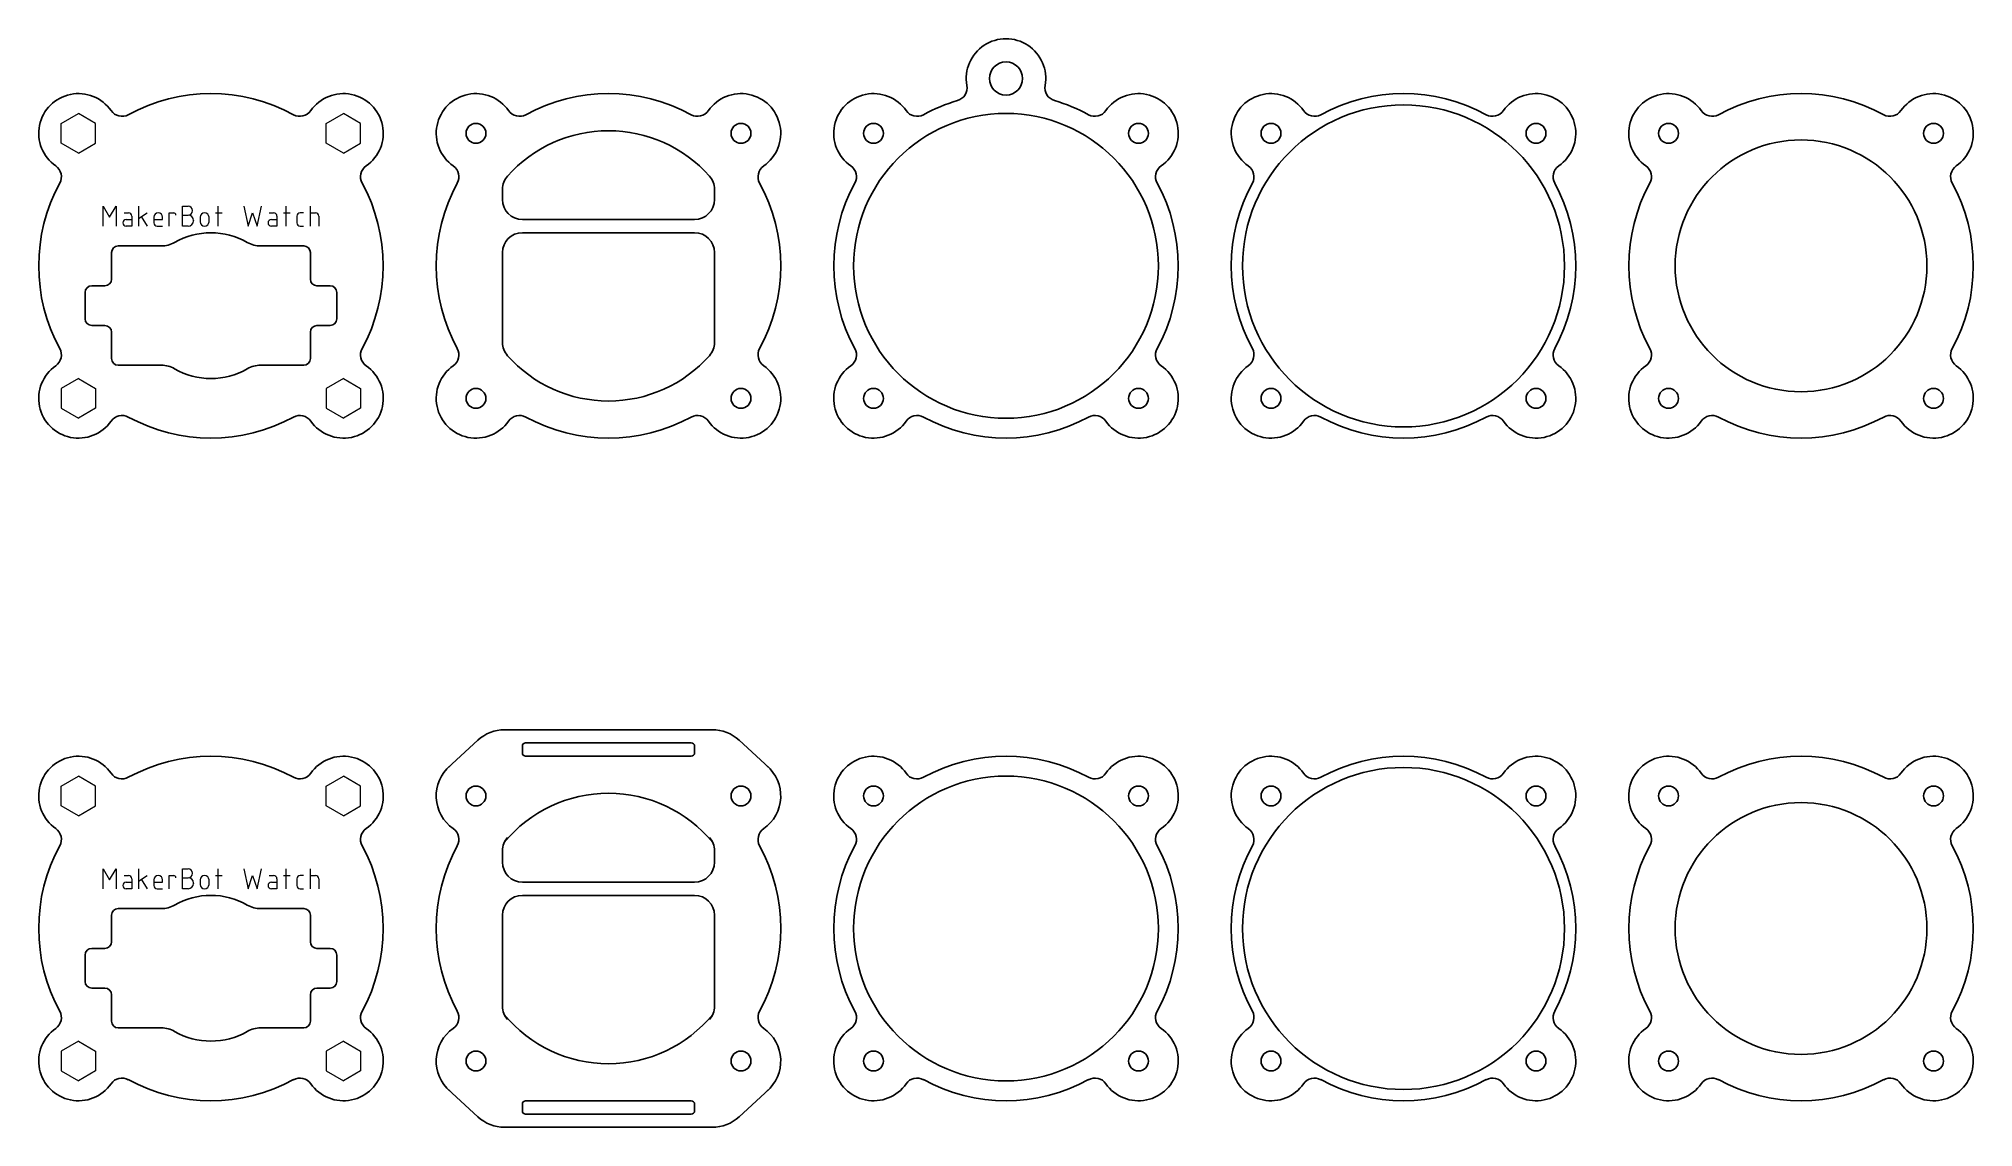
# Model space of a CAD drawing. Header units: millimetres. Extents: x -146 to 146, y -82 to 82.
import ezdxf

# ---------------------------------------------------------------- set-up
doc = ezdxf.new("R2010")
doc.units = ezdxf.units.MM
doc.layers.get('0').update_dxf_attribs({"linetype": 'CONTINUOUS', "lineweight": 25, "true_color": 0x000000})
doc.layers.add('Etch', color=4, linetype='CONTINUOUS', lineweight=0, true_color=0x00ffff)
doc.layers.add('writing', color=1, linetype='CONTINUOUS', lineweight=0, true_color=0xff0000)

# ---------------------------------------------------------------- blocks, each defined once
blk = doc.blocks.new('m3nuthead')
for p, q in [((-2.59, 1.5), (0, 2.99)), ((2.59, 1.5), (0, 2.99)), ((-2.59, -1.5), (-2.59, 1.5)), ((2.59, -1.5), (2.59, 1.5)), ((0, -2.99), (-2.59, -1.5)), ((0, -2.99), (2.59, -1.5))]:
    blk.add_line(p, q)

msp = doc.modelspace()

# ---------------------------------------------------------------- linework, layer by layer
for p, q in [((-76, 59.42), (-76, 57.86)), ((-44, 59.42), (-44, 57.86)), ((-73, 54.86), (-47, 54.86)), ((-73, 52.86), (-47, 52.86)), ((-135, 49.86), (-135, 45.86)), ((-127.48, 50.86), (-134, 50.86)), ((-106, 50.86), (-112.52, 50.86)), ((-105, 49.86), (-105, 45.86)), ((-76, 49.86), (-76, 36.29)), ((-44, 49.86), (-44, 36.29)), ((-139, 43.86), (-139, 39.86)), ((-136, 44.86), (-138, 44.86)), ((-136, 44.86), (-138, 44.86)), ((-104, 44.86), (-102, 44.86)), ((-104, 44.86), (-102, 44.86)), ((-101, 43.86), (-101, 39.86)), ((-138, 38.86), (-136, 38.86)), ((-102, 38.86), (-104, 38.86)), ((-135, 37.86), (-135, 33.86)), ((-105, 37.86), (-105, 33.86)), ((-134, 32.86), (-127.48, 32.86)), ((-112.52, 32.86), (-106, 32.86)), ((-75.66, -22.14), (-44.34, -22.14)), ((-84.24, -27.9), (-79.72, -23.73)), ((-73, -24.64), (-73, -25.64)), ((-47.5, -24.14), (-72.5, -24.14)), ((-72.5, -26.14), (-47.5, -26.14)), ((-47, -25.64), (-47, -24.64)), ((-40.28, -23.73), (-35.76, -27.9)), ((-76, -40.4), (-76, -42.14)), ((-44, -40.4), (-44, -42.14)), ((-73, -45.14), (-47, -45.14)), ((-127.48, -49.14), (-134, -49.14)), ((-106, -49.14), (-112.52, -49.14)), ((-73, -47.14), (-47, -47.14)), ((-135, -50.14), (-135, -54.14)), ((-105, -50.14), (-105, -54.14)), ((-76, -50.14), (-76, -63.88)), ((-44, -50.14), (-44, -63.88)), ((-136, -55.14), (-138, -55.14)), ((-136, -55.14), (-138, -55.14)), ((-104, -55.14), (-102, -55.14)), ((-104, -55.14), (-102, -55.14)), ((-139, -56.14), (-139, -60.14)), ((-101, -56.14), (-101, -60.14)), ((-138, -61.14), (-136, -61.14)), ((-102, -61.14), (-104, -61.14)), ((-135, -62.14), (-135, -66.14)), ((-105, -62.14), (-105, -66.14)), ((-134, -67.14), (-127.48, -67.14)), ((-112.52, -67.14), (-106, -67.14)), ((-84.24, -76.38), (-79.72, -80.55)), ((-73, -79.64), (-73, -78.64)), ((-72.5, -78.14), (-47.5, -78.14)), ((-47, -78.64), (-47, -79.64)), ((-40.28, -80.55), (-35.76, -76.38)), ((-47.5, -80.14), (-72.5, -80.14)), ((-75.66, -82.14), (-44.34, -82.14))]:
    msp.add_line(p, q)
for centre, radius in [((0, 76.14), 2.5), ((0, 47.86), 23), ((60, 47.86), 24.3), ((-80, 67.86), 1.5), ((-40, 67.86), 1.5), ((-20, 67.86), 1.5), ((20, 67.86), 1.5), ((40, 67.86), 1.5), ((80, 67.86), 1.5), ((100, 67.86), 1.5), ((140, 67.86), 1.5), ((120, 47.86), 19), ((-80, 27.86), 1.5), ((-40, 27.86), 1.5), ((-20, 27.86), 1.5), ((20, 27.86), 1.5), ((40, 27.86), 1.5), ((80, 27.86), 1.5), ((100, 27.86), 1.5), ((140, 27.86), 1.5), ((0, -52.14), 23), ((60, -52.14), 24.3), ((-80, -32.14), 1.5), ((-40, -32.14), 1.5), ((-20, -32.14), 1.5), ((20, -32.14), 1.5), ((40, -32.14), 1.5), ((80, -32.14), 1.5), ((100, -32.14), 1.5), ((140, -32.14), 1.5), ((120, -52.14), 19), ((-80, -72.14), 1.5), ((-40, -72.14), 1.5), ((-20, -72.14), 1.5), ((20, -72.14), 1.5), ((40, -72.14), 1.5), ((80, -72.14), 1.5), ((100, -72.14), 1.5), ((140, -72.14), 1.5)]:
    msp.add_circle(centre, radius)
for centre, radius, start, end in [((0, 76.14), 6, 349.8179, 190.1821), ((-140, 67.86), 6, 34.8179, 235.1821), ((-120, 47.86), 26, 61.3327, 118.6673), ((-100, 67.86), 6, 304.8179, 145.1821), ((-80, 67.86), 6, 34.8179, 235.1821), ((-60, 47.86), 26, 61.3327, 118.6673), ((-40, 67.86), 6, 304.8179, 145.1821), ((-20, 67.86), 6, 34.8179, 235.1821), ((-7.87, 74.73), 2, 286.3327, 10.1821), ((7.87, 74.73), 2, 169.8179, 253.6673), ((20, 67.86), 6, 304.8179, 145.1821), ((40, 67.86), 6, 34.8179, 235.1821), ((60, 47.86), 26, 61.3327, 118.6673), ((80, 67.86), 6, 304.8179, 145.1821), ((100, 67.86), 6, 34.8179, 235.1821), ((120, 47.86), 26, 61.3327, 118.6673), ((140, 67.86), 6, 304.8179, 145.1821), ((-133.43, 72.43), 2, 214.8179, 298.6673), ((-106.57, 72.43), 2, 241.3327, 325.1821), ((-73.43, 72.43), 2, 214.8179, 298.6673), ((-46.57, 72.43), 2, 241.3327, 325.1821), ((-13.43, 72.43), 2, 214.8179, 298.6673), ((0, 47.86), 26, 106.3327, 118.6673), ((0, 47.86), 26, 61.3327, 73.6673), ((13.43, 72.43), 2, 241.3327, 325.1821), ((46.57, 72.43), 2, 214.8179, 298.6673), ((73.43, 72.43), 2, 241.3327, 325.1821), ((106.57, 72.43), 2, 214.8179, 298.6673), ((133.43, 72.43), 2, 241.3327, 325.1821), ((-60, 47.86), 20.4, 41.6579, 138.3421), ((-144.57, 61.29), 2, 331.3327, 55.1821), ((-95.43, 61.29), 2, 124.8179, 208.6673), ((-84.57, 61.29), 2, 331.3327, 55.1821), ((-73, 59.42), 3, 138.3421, 180), ((-47, 59.42), 3, 0, 41.6579), ((-35.43, 61.29), 2, 124.8179, 208.6673), ((-24.57, 61.29), 2, 331.3327, 55.1821), ((24.57, 61.29), 2, 124.8179, 208.6673), ((35.43, 61.29), 2, 331.3327, 55.1821), ((84.57, 61.29), 2, 124.8179, 208.6673), ((95.43, 61.29), 2, 331.3327, 55.1821), ((144.57, 61.29), 2, 124.8179, 208.6673), ((-120, 47.86), 26, 151.3327, 208.6673), ((-120, 47.86), 26, 331.3327, 28.6673), ((-60, 47.86), 26, 151.3327, 208.6673), ((-60, 47.86), 26, 331.3327, 28.6673), ((0, 47.86), 26, 151.3327, 208.6673), ((0, 47.86), 26, 331.3327, 28.6673), ((60, 47.86), 26, 151.3327, 208.6673), ((60, 47.86), 26, 331.3327, 28.6673), ((120, 47.86), 26, 151.3327, 208.6673), ((120, 47.86), 26, 331.3327, 28.6673), ((-73, 57.86), 3, 180, 270), ((-47, 57.86), 3, 270, 0), ((-120, 41.86), 11, 60.0736, 119.9264), ((-73, 49.86), 3, 90, 180), ((-47, 49.86), 3, 0, 90), ((-134, 49.86), 1, 90, 180), ((-127.48, 54.86), 4, 270, 299.9264), ((-112.52, 54.86), 4, 240.0736, 270), ((-106, 49.86), 1, 0, 90), ((-138, 43.86), 1, 90, 180), ((-136, 45.86), 1, 270, 0), ((-104, 45.86), 1, 180, 270), ((-102, 43.86), 1, 360, 90), ((-138, 39.86), 1, 180, 270), ((-136, 37.86), 1, 0, 90), ((-104, 37.86), 1, 90, 180), ((-102, 39.86), 1, 270, 360), ((-144.57, 34.43), 2, 304.8179, 28.6673), ((-95.43, 34.43), 2, 151.3327, 235.1821), ((-84.57, 34.43), 2, 304.8179, 28.6673), ((-73, 36.29), 3, 180, 221.6579), ((-47, 36.29), 3, 318.3421, 0), ((-35.43, 34.43), 2, 151.3327, 235.1821), ((-24.57, 34.43), 2, 304.8179, 28.6673), ((24.57, 34.43), 2, 151.3327, 235.1821), ((35.43, 34.43), 2, 304.8179, 28.6673), ((84.57, 34.43), 2, 151.3327, 235.1821), ((95.43, 34.43), 2, 304.8179, 28.6673), ((144.57, 34.43), 2, 151.3327, 235.1821), ((-140, 27.86), 6, 124.8179, 325.1821), ((-134, 33.86), 1, 180, 270), ((-127.48, 28.86), 4, 60.0736, 90), ((-120, 41.86), 11, 240.0736, 299.9264), ((-112.52, 28.86), 4, 90, 119.9264), ((-106, 33.86), 1, 270, 0), ((-100, 27.86), 6, 214.8179, 55.1821), ((-80, 27.86), 6, 124.8179, 325.1821), ((-60, 47.86), 20.4, 221.6579, 318.3421), ((-40, 27.86), 6, 214.8179, 55.1821), ((-20, 27.86), 6, 124.8179, 325.1821), ((20, 27.86), 6, 214.8179, 55.1821), ((40, 27.86), 6, 124.8179, 325.1821), ((80, 27.86), 6, 214.8179, 55.1821), ((100, 27.86), 6, 124.8179, 325.1821), ((140, 27.86), 6, 214.8179, 55.1821), ((-133.43, 23.29), 2, 61.3327, 145.1821), ((-120, 47.86), 26, 241.3327, 298.6673), ((-106.57, 23.29), 2, 34.8179, 118.6673), ((-73.43, 23.29), 2, 61.3327, 145.1821), ((-60, 47.86), 26, 241.3327, 298.6673), ((-46.57, 23.29), 2, 34.8179, 118.6673), ((-13.43, 23.29), 2, 61.3327, 145.1821), ((0, 47.86), 26, 241.3327, 298.6673), ((13.43, 23.29), 2, 34.8179, 118.6673), ((46.57, 23.29), 2, 61.3327, 145.1821), ((60, 47.86), 26, 241.3327, 298.6673), ((73.43, 23.29), 2, 34.8179, 118.6673), ((106.57, 23.29), 2, 61.3327, 145.1821), ((120, 47.86), 26, 241.3327, 298.6673), ((133.43, 23.29), 2, 34.8179, 118.6673), ((-75.66, -28.14), 6, 90, 132.6842), ((-44.34, -28.14), 6, 47.3158, 90), ((-140, -32.14), 6, 34.8179, 235.1821), ((-120, -52.14), 26, 61.3327, 118.6673), ((-100, -32.14), 6, 304.8179, 145.1821), ((-72.5, -24.64), 0.5, 90, 180), ((-72.5, -25.64), 0.5, 180, 270), ((-47.5, -24.64), 0.5, 0, 90), ((-47.5, -25.64), 0.5, 270, 0), ((-20, -32.14), 6, 34.8179, 235.1821), ((0, -52.14), 26, 61.3327, 118.6673), ((20, -32.14), 6, 304.8179, 145.1821), ((40, -32.14), 6, 34.8179, 235.1821), ((60, -52.14), 26, 61.3327, 118.6673), ((80, -32.14), 6, 304.8179, 145.1821), ((100, -32.14), 6, 34.8179, 235.1821), ((120, -52.14), 26, 61.3327, 118.6673), ((140, -32.14), 6, 304.8179, 145.1821), ((-133.43, -27.57), 2, 214.8179, 298.6673), ((-106.57, -27.57), 2, 241.3327, 325.1821), ((-80, -32.14), 6, 130.3684, 235.1821), ((-40, -32.14), 6, 304.8179, 49.6316), ((-13.43, -27.57), 2, 214.8179, 298.6673), ((13.43, -27.57), 2, 241.3327, 325.1821), ((46.57, -27.57), 2, 214.8179, 298.6673), ((73.43, -27.57), 2, 241.3327, 325.1821), ((106.57, -27.57), 2, 214.8179, 298.6673), ((133.43, -27.57), 2, 241.3327, 325.1821), ((-60, -52.14), 20.4, 39.5627, 140.4373), ((-144.57, -38.71), 2, 331.3327, 55.1821), ((-95.43, -38.71), 2, 124.8179, 208.6673), ((-84.57, -38.71), 2, 331.3327, 55.1821), ((-35.43, -38.71), 2, 124.8179, 208.6673), ((-24.57, -38.71), 2, 331.3327, 55.1821), ((24.57, -38.71), 2, 124.8179, 208.6673), ((35.43, -38.71), 2, 331.3327, 55.1821), ((84.57, -38.71), 2, 124.8179, 208.6673), ((95.43, -38.71), 2, 331.3327, 55.1821), ((144.57, -38.71), 2, 124.8179, 208.6673), ((-120, -52.14), 26, 151.3327, 208.6673), ((-120, -52.14), 26, 331.3327, 28.6673), ((-60, -52.14), 26, 151.3327, 208.6673), ((-73, -40.4), 3, 137.9091, 180), ((-47, -40.4), 3, 0, 42.0909), ((-60, -52.14), 26, 331.3327, 28.6673), ((0, -52.14), 26, 151.3327, 208.6673), ((0, -52.14), 26, 331.3327, 28.6673), ((60, -52.14), 26, 151.3327, 208.6673), ((60, -52.14), 26, 331.3327, 28.6673), ((120, -52.14), 26, 151.3327, 208.6673), ((120, -52.14), 26, 331.3327, 28.6673), ((-73, -42.14), 3, 180, 270), ((-47, -42.14), 3, 270, 0), ((-134, -50.14), 1, 90, 180), ((-127.48, -45.14), 4, 270, 299.9264), ((-120, -58.14), 11, 60.0736, 119.9264), ((-112.52, -45.14), 4, 240.0736, 270), ((-106, -50.14), 1, 0, 90), ((-73, -50.14), 3, 90, 180), ((-47, -50.14), 3, 0, 90), ((-138, -56.14), 1, 90, 180), ((-136, -54.14), 1, 270, 0), ((-104, -54.14), 1, 180, 270), ((-102, -56.14), 1, 360, 90), ((-138, -60.14), 1, 180, 270), ((-136, -62.14), 1, 0, 90), ((-104, -62.14), 1, 90, 180), ((-102, -60.14), 1, 270, 360), ((-73, -63.88), 3, 180, 222.0909), ((-47, -63.88), 3, 317.9091, 0), ((-144.57, -65.57), 2, 304.8179, 28.6673), ((-134, -66.14), 1, 180, 270), ((-127.48, -71.14), 4, 60.0736, 90), ((-112.52, -71.14), 4, 90, 119.9264), ((-106, -66.14), 1, 270, 0), ((-95.43, -65.57), 2, 151.3327, 235.1821), ((-84.57, -65.57), 2, 304.8179, 28.6673), ((-60, -52.14), 20.4, 219.5627, 320.4373), ((-35.43, -65.57), 2, 151.3327, 235.1821), ((-24.57, -65.57), 2, 304.8179, 28.6673), ((24.57, -65.57), 2, 151.3327, 235.1821), ((35.43, -65.57), 2, 304.8179, 28.6673), ((84.57, -65.57), 2, 151.3327, 235.1821), ((95.43, -65.57), 2, 304.8179, 28.6673), ((144.57, -65.57), 2, 151.3327, 235.1821), ((-140, -72.14), 6, 124.8179, 325.1821), ((-120, -58.14), 11, 240.0736, 299.9264), ((-100, -72.14), 6, 214.8179, 55.1821), ((-80, -72.14), 6, 124.8179, 229.6316), ((-40, -72.14), 6, 310.3684, 55.1821), ((-20, -72.14), 6, 124.8179, 325.1821), ((20, -72.14), 6, 214.8179, 55.1821), ((40, -72.14), 6, 124.8179, 325.1821), ((80, -72.14), 6, 214.8179, 55.1821), ((100, -72.14), 6, 124.8179, 325.1821), ((140, -72.14), 6, 214.8179, 55.1821), ((-133.43, -76.71), 2, 61.3327, 145.1821), ((-120, -52.14), 26, 241.3327, 298.6673), ((-106.57, -76.71), 2, 34.8179, 118.6673), ((-13.43, -76.71), 2, 61.3327, 145.1821), ((0, -52.14), 26, 241.3327, 298.6673), ((13.43, -76.71), 2, 34.8179, 118.6673), ((46.57, -76.71), 2, 61.3327, 145.1821), ((60, -52.14), 26, 241.3327, 298.6673), ((73.43, -76.71), 2, 34.8179, 118.6673), ((106.57, -76.71), 2, 61.3327, 145.1821), ((120, -52.14), 26, 241.3327, 298.6673), ((133.43, -76.71), 2, 34.8179, 118.6673), ((-72.5, -78.64), 0.5, 90, 180), ((-47.5, -78.64), 0.5, 0, 90), ((-75.66, -76.14), 6, 227.3158, 270), ((-72.5, -79.64), 0.5, 180, 270), ((-47.5, -79.64), 0.5, 270, 0), ((-44.34, -76.14), 6, 270, 312.6842)]:
    msp.add_arc(centre, radius, start, end)
at = {"layer": 'writing'}
for p, q in [((-136.29, 53.86), (-136.29, 56.86)), ((-136.29, 56.86), (-135.29, 55.19)), ((-135.29, 55.19), (-134.29, 56.86)), ((-134.29, 56.86), (-134.29, 53.86)), ((-133.12, 55.86), (-132.46, 55.86)), ((-130.96, 56.86), (-130.96, 53.86)), ((-130.96, 55.02), (-129.62, 55.86)), ((-126.29, 53.86), (-126.29, 55.86)), ((-126.29, 55.86), (-125.62, 55.86)), ((-124.29, 53.86), (-124.29, 56.86)), ((-124.29, 56.86), (-123.46, 56.86)), ((-124.29, 55.52), (-123.43, 55.52)), ((-119.29, 55.86), (-118.29, 55.86)), ((-118.96, 56.86), (-118.96, 53.86)), ((-115.04, 56.86), (-114.38, 53.86)), ((-114.38, 53.86), (-113.71, 55.86)), ((-113.71, 55.86), (-113.04, 53.86)), ((-113.04, 53.86), (-112.38, 56.86)), ((-111.21, 55.86), (-110.54, 55.86)), ((-109.04, 55.86), (-108.04, 55.86)), ((-108.71, 56.86), (-108.71, 53.86)), ((-106.04, 55.86), (-106.54, 55.86)), ((-105.04, 56.86), (-105.04, 53.86)), ((-105.04, 55.86), (-104.21, 55.86)), ((-132.79, 54.86), (-131.96, 54.86)), ((-131.96, 53.86), (-132.79, 53.86)), ((-131.96, 55.36), (-131.96, 53.86)), ((-130.52, 55.3), (-129.62, 53.86)), ((-128.62, 55.19), (-128.62, 54.36)), ((-128.62, 54.86), (-127.29, 54.86)), ((-128.12, 53.86), (-127.29, 53.86)), ((-127.29, 54.86), (-127.29, 55.19)), ((-123.43, 53.86), (-124.29, 53.86)), ((-122.62, 54.72), (-122.62, 54.66)), ((-121.62, 55.19), (-121.62, 54.52)), ((-120.29, 54.52), (-120.29, 55.19)), ((-110.88, 54.86), (-110.04, 54.86)), ((-110.04, 53.86), (-110.88, 53.86)), ((-110.04, 55.36), (-110.04, 53.86)), ((-107.04, 55.36), (-107.04, 54.36)), ((-106.54, 53.86), (-106.04, 53.86)), ((-103.71, 55.36), (-103.71, 53.86)), ((-136.29, -46.14), (-136.29, -43.14)), ((-136.29, -43.14), (-135.29, -44.81)), ((-135.29, -44.81), (-134.29, -43.14)), ((-134.29, -43.14), (-134.29, -46.14)), ((-130.96, -43.14), (-130.96, -46.14)), ((-124.29, -46.14), (-124.29, -43.14)), ((-124.29, -43.14), (-123.46, -43.14)), ((-118.96, -43.14), (-118.96, -46.14)), ((-115.04, -43.14), (-114.38, -46.14)), ((-113.04, -46.14), (-112.38, -43.14)), ((-108.71, -43.14), (-108.71, -46.14)), ((-105.04, -43.14), (-105.04, -46.14)), ((-133.12, -44.14), (-132.46, -44.14)), ((-132.79, -45.14), (-131.96, -45.14)), ((-131.96, -46.14), (-132.79, -46.14)), ((-131.96, -44.64), (-131.96, -46.14)), ((-130.96, -44.98), (-129.62, -44.14)), ((-130.52, -44.7), (-129.62, -46.14)), ((-128.62, -44.81), (-128.62, -45.64)), ((-128.62, -45.14), (-127.29, -45.14)), ((-128.12, -46.14), (-127.29, -46.14)), ((-127.29, -45.14), (-127.29, -44.81)), ((-126.29, -46.14), (-126.29, -44.14)), ((-126.29, -44.14), (-125.62, -44.14)), ((-124.29, -44.48), (-123.43, -44.48)), ((-123.43, -46.14), (-124.29, -46.14)), ((-122.62, -45.28), (-122.62, -45.34)), ((-121.62, -44.81), (-121.62, -45.48)), ((-120.29, -45.48), (-120.29, -44.81)), ((-119.29, -44.14), (-118.29, -44.14)), ((-114.38, -46.14), (-113.71, -44.14)), ((-113.71, -44.14), (-113.04, -46.14)), ((-111.21, -44.14), (-110.54, -44.14)), ((-110.88, -45.14), (-110.04, -45.14)), ((-110.04, -46.14), (-110.88, -46.14)), ((-110.04, -44.64), (-110.04, -46.14)), ((-109.04, -44.14), (-108.04, -44.14)), ((-107.04, -44.64), (-107.04, -45.64)), ((-106.04, -44.14), (-106.54, -44.14)), ((-106.54, -46.14), (-106.04, -46.14)), ((-105.04, -44.14), (-104.21, -44.14)), ((-103.71, -44.64), (-103.71, -46.14))]:
    msp.add_line(p, q, dxfattribs=at)
for centre, radius, start, end in [((-132.46, 55.36), 0.5, 0, 90), ((-127.96, 55.19), 0.667, 0, 180), ((-125.62, 55.52), 0.333, 0, 90), ((-123.46, 56.19), 0.667, 270, 90), ((-123.43, 54.72), 0.8, 0, 90), ((-120.96, 55.19), 0.667, 0, 180), ((-110.54, 55.36), 0.5, 0, 90), ((-106.54, 55.36), 0.5, 90, 180), ((-104.21, 55.36), 0.5, 0, 90), ((-132.79, 54.36), 0.5, 90, 270), ((-128.12, 54.36), 0.5, 180, 270), ((-123.43, 54.66), 0.8, 270, 0), ((-120.96, 54.52), 0.667, 180, 0), ((-110.88, 54.36), 0.5, 90, 270), ((-106.54, 54.36), 0.5, 180, 270), ((-123.46, -43.81), 0.667, 270, 90), ((-132.79, -45.64), 0.5, 90, 270), ((-132.46, -44.64), 0.5, 0, 90), ((-127.96, -44.81), 0.667, 0, 180), ((-128.12, -45.64), 0.5, 180, 270), ((-125.62, -44.48), 0.333, 0, 90), ((-123.43, -45.28), 0.8, 0, 90), ((-123.43, -45.34), 0.8, 270, 0), ((-120.96, -44.81), 0.667, 0, 180), ((-120.96, -45.48), 0.667, 180, 0), ((-110.88, -45.64), 0.5, 90, 270), ((-110.54, -44.64), 0.5, 0, 90), ((-106.54, -44.64), 0.5, 90, 180), ((-106.54, -45.64), 0.5, 180, 270), ((-104.21, -44.64), 0.5, 0, 90)]:
    msp.add_arc(centre, radius, start, end, dxfattribs=at)

# ---------------------------------------------------------------- block references
at = {"layer": 'Etch'}
for p in [(-140, 67.86), (-140, -32.14)]:
    msp.add_blockref('m3nuthead', p, dxfattribs=at)
at = {"layer": 'Etch', "yscale": -1, "rotation": 180}
for p in [(-100, 67.86), (-100, -32.14)]:
    msp.add_blockref('m3nuthead', p, dxfattribs=at)
at = {"layer": 'Etch', "yscale": -1}
for p in [(-140, 27.86), (-140, -72.14)]:
    msp.add_blockref('m3nuthead', p, dxfattribs=at)
at = {"layer": 'Etch', "rotation": 180}
for p in [(-100, 27.86), (-100, -72.14)]:
    msp.add_blockref('m3nuthead', p, dxfattribs=at)

doc.saveas('drawing.dxf')
